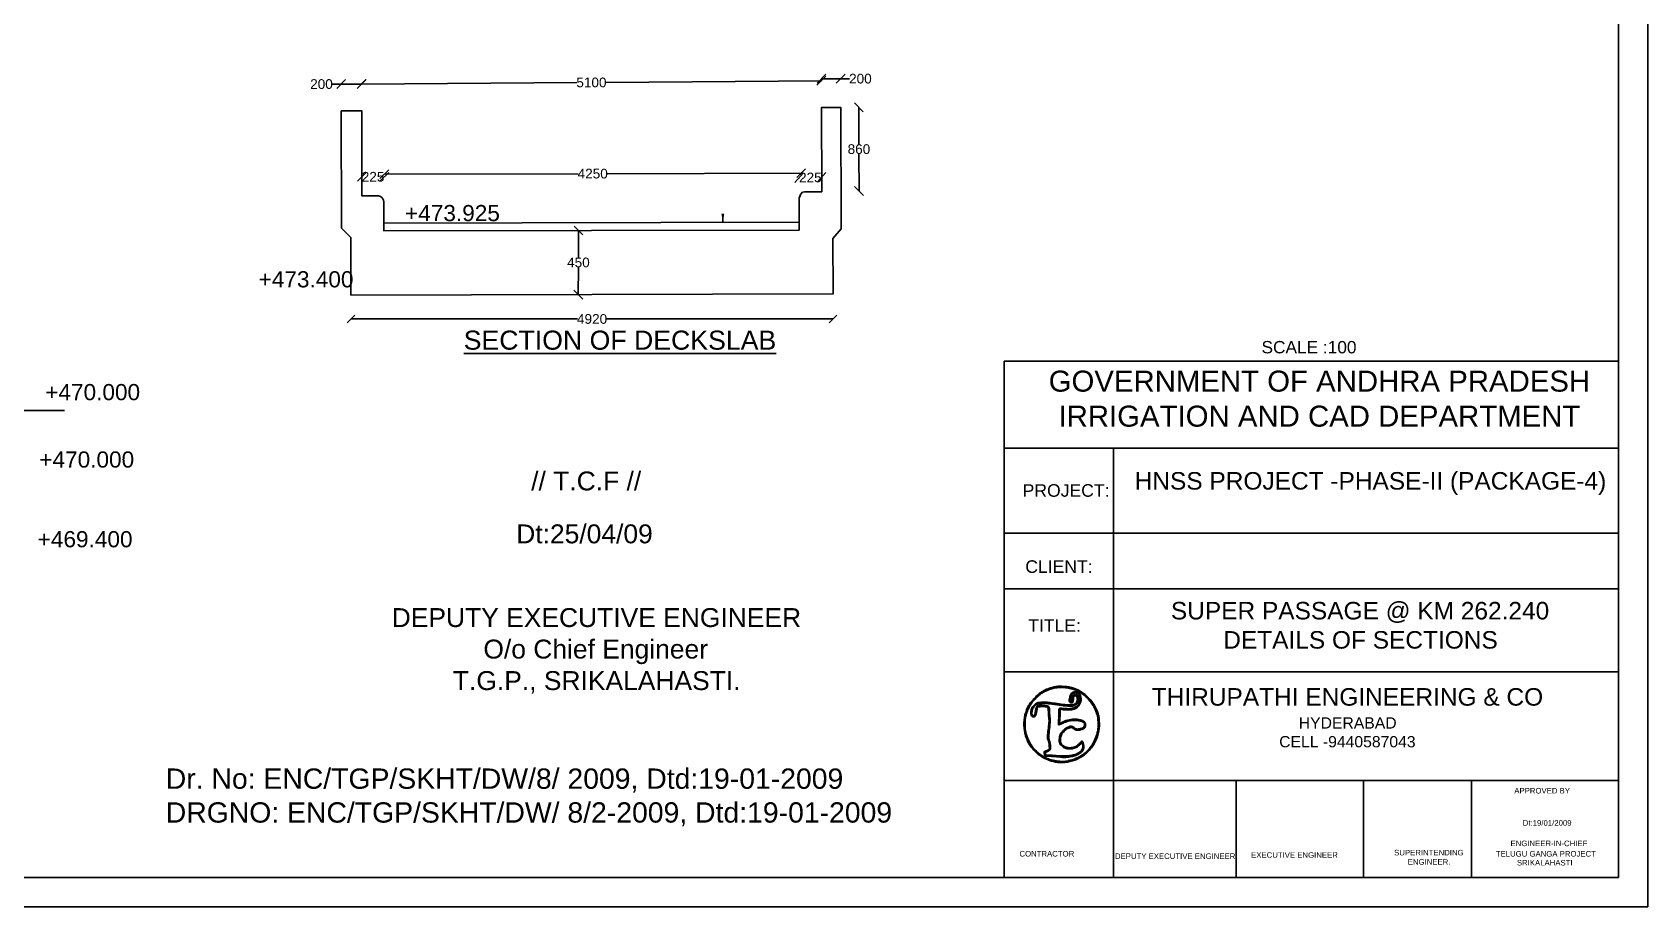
# Model space of a CAD drawing. Header units: millimetres. Extents: x 5124 to 6568637, y 2311 to 91879094.
# Drawn here: x 3450996 to 3470971, y 45930974 to 45941792 of the extents above; entities that cross this region are included whole.
import ezdxf

# ---------------------------------------------------------------- set-up
doc = ezdxf.new("R2010")
doc.units = ezdxf.units.MM
doc.header["$MEASUREMENT"] = 0
for name, color, linetype in [('DIMENSION', 7, 'Continuous'), ('DRAWING', 7, 'Continuous'), ('TEXT', 7, 'Continuous')]:
    doc.layers.add(name, color=color, linetype=linetype)
doc.styles.get("Standard").update_dxf_attribs({"font": 'arial.ttf', "height": 150})
doc.dimstyles.get("Standard").update_dxf_attribs({"dimtxt": 200, "dimasz": 110, "dimexe": 0.18, "dimexo": 0.0625, "dimgap": 0.09, "dimtad": 0, "dimtih": 1, "dimtoh": 1, "dimdec": 0, "dimzin": 0, "dimdsep": 46, "dimtxsty": 'Standard', "dimblk": 'OBLIQUE', "dimcen": 0.09, "dimse1": 1, "dimse2": 1, "dimadec": 0, "dimazin": 0, "dimtfac": 1, "dimtdec": 0, "dimtofl": 0, "dimtmove": 0, "dimatfit": 3, "dimfxl": 1, "dimtolj": 1, "dimtzin": 0, "dimarcsym": 0})

# ---------------------------------------------------------------- blocks, each defined once
blk = doc.blocks.new('_Oblique')
at = {"color": 0, "linetype": 'ByBlock', "lineweight": -2}
blk.add_line((-0.5, -0.5), (0.5, 0.5), dxfattribs=at)
blk = doc.blocks.new('*D50')
at = {"layer": 'Defpoints', "color": 0}
for p in [(3457751, 45939340), (3457783, 45939340), (3457778, 45938547)]:
    blk.add_point(p, dxfattribs=at)
at = {"layer": 'DIMENSION', "color": 0, "lineweight": -2}
for p, q in [((3457751, 45939340), (3457749, 45939005)), ((3457747, 45938547), (3457749, 45938882))]:
    blk.add_line(p, q, dxfattribs=at)
at = {"layer": 'DIMENSION', "color": 0, "lineweight": -2, "xscale": 110, "yscale": 110, "zscale": 110}
for p, rotation in [((3457751, 45939340), 89.66659761890938), ((3457747, 45938547), 269.6665976189094)]:
    blk.add_blockref('_Oblique', p, dxfattribs=dict(at, rotation=rotation))
at = {"layer": 'DIMENSION', "color": 0, "insert": (3457749, 45938944), "char_height": 120, "attachment_point": 5}
blk.add_mtext('\\A1;450', dxfattribs=at)
blk = doc.blocks.new('*D51')
at = {"layer": 'Defpoints', "color": 0}
for p in [(3455071, 45939901), (3455349, 45940004), (3455349, 45939902)]:
    blk.add_point(p, dxfattribs=at)
at = {"layer": 'DIMENSION', "color": 0, "lineweight": -2}
for p, q in [((3455071, 45940004), (3455076, 45940004)), ((3455349, 45940004), (3455344, 45940004))]:
    blk.add_line(p, q, dxfattribs=at)
at = {"layer": 'DIMENSION', "color": 0, "lineweight": -2, "xscale": 110, "yscale": 110, "zscale": 110}
for p, rotation in [((3455071, 45940004), 180.133671733971), ((3455349, 45940004), 0.133671733971048)]:
    blk.add_blockref('_Oblique', p, dxfattribs=dict(at, rotation=rotation))
at = {"layer": 'DIMENSION', "color": 0, "insert": (3455210, 45940004), "char_height": 120, "attachment_point": 5}
blk.add_mtext('\\A1;225', dxfattribs=at)
blk = doc.blocks.new('*D49')
at = {"layer": 'Defpoints', "color": 0}
for p in [(3455349, 45939902), (3460503, 45940049), (3460504, 45939914)]:
    blk.add_point(p, dxfattribs=at)
at = {"layer": 'DIMENSION', "color": 0, "lineweight": -2}
for p, q in [((3455349, 45940037), (3457745, 45940042)), ((3460503, 45940049), (3458108, 45940043))]:
    blk.add_line(p, q, dxfattribs=at)
at = {"layer": 'DIMENSION', "color": 0, "lineweight": -2, "xscale": 110, "yscale": 110, "zscale": 110}
for p, rotation in [((3455349, 45940037), 180.1336717329902), ((3460503, 45940049), 0.1336717329901776)]:
    blk.add_blockref('_Oblique', p, dxfattribs=dict(at, rotation=rotation))
at = {"layer": 'DIMENSION', "color": 0, "insert": (3457926, 45940043), "char_height": 120, "attachment_point": 5}
blk.add_mtext('\\A1;4250', dxfattribs=at)
blk = doc.blocks.new('*D52')
at = {"layer": 'Defpoints', "color": 0}
for p in [(3460478, 45939961), (3460757, 45939999), (3460758, 45939970)]:
    blk.add_point(p, dxfattribs=at)
at = {"layer": 'DIMENSION', "color": 0, "lineweight": -2}
for p, q in [((3460477, 45939991), (3460483, 45939991)), ((3460757, 45939999), (3460751, 45939999))]:
    blk.add_line(p, q, dxfattribs=at)
at = {"layer": 'DIMENSION', "color": 0, "lineweight": -2, "xscale": 110, "yscale": 110, "zscale": 110}
for p, rotation in [((3460477, 45939991), 181.7355058501107), ((3460757, 45939999), 1.735505850110658)]:
    blk.add_blockref('_Oblique', p, dxfattribs=dict(at, rotation=rotation))
at = {"layer": 'DIMENSION', "color": 0, "insert": (3460617, 45939995), "char_height": 120, "attachment_point": 5}
blk.add_mtext('\\A1;225', dxfattribs=at)
blk = doc.blocks.new('*D53')
at = {"layer": 'Defpoints', "color": 0}
for p in [(3460993, 45940863), (3460996, 45939828), (3461219, 45939828)]:
    blk.add_point(p, dxfattribs=at)
at = {"layer": 'DIMENSION', "color": 0, "lineweight": -2}
for p, q in [((3461217, 45940863), (3461218, 45940407)), ((3461219, 45939828), (3461218, 45940284))]:
    blk.add_line(p, q, dxfattribs=at)
at = {"layer": 'DIMENSION', "color": 0, "lineweight": -2, "xscale": 110, "yscale": 110, "zscale": 110}
for p, rotation in [((3461217, 45940863), 90.13367173305886), ((3461219, 45939828), 270.1336717330589)]:
    blk.add_blockref('_Oblique', p, dxfattribs=dict(at, rotation=rotation))
at = {"layer": 'DIMENSION', "color": 0, "insert": (3461218, 45940346), "char_height": 120, "attachment_point": 5}
blk.add_mtext('\\A1;860', dxfattribs=at)
blk = doc.blocks.new('*D54')
at = {"layer": 'Defpoints', "color": 0}
for p in [(3454816, 45941151), (3454816, 45940820), (3455069, 45940821)]:
    blk.add_point(p, dxfattribs=at)
at = {"layer": 'DIMENSION', "color": 0, "lineweight": -2}
for p, q in [((3454816, 45941151), (3454706, 45941151)), ((3455068, 45941152), (3454816, 45941151))]:
    blk.add_line(p, q, dxfattribs=at)
at = {"layer": 'DIMENSION', "color": 0, "lineweight": -2, "xscale": 110, "yscale": 110, "zscale": 110}
for p, rotation in [((3454816, 45941151), 180.1336717313008), ((3455068, 45941152), 0.1336717313007352)]:
    blk.add_blockref('_Oblique', p, dxfattribs=dict(at, rotation=rotation))
at = {"layer": 'DIMENSION', "color": 0, "insert": (3454572, 45941151), "char_height": 120, "attachment_point": 5}
blk.add_mtext('\\A1;200', dxfattribs=at)
blk = doc.blocks.new('*D55')
at = {"layer": 'Defpoints', "color": 0}
for p in [(3460753, 45941192), (3455069, 45940821), (3460756, 45940862)]:
    blk.add_point(p, dxfattribs=at)
at = {"layer": 'DIMENSION', "color": 0, "lineweight": -2}
for p, q in [((3455067, 45941151), (3457731, 45941170)), ((3460753, 45941192), (3458089, 45941173))]:
    blk.add_line(p, q, dxfattribs=at)
at = {"layer": 'DIMENSION', "color": 0, "lineweight": -2, "xscale": 110, "yscale": 110, "zscale": 110}
for p, rotation in [((3455067, 45941151), 180.4183485588785), ((3460753, 45941192), 0.4183485588785513)]:
    blk.add_blockref('_Oblique', p, dxfattribs=dict(at, rotation=rotation))
at = {"layer": 'DIMENSION', "color": 0, "insert": (3457910, 45941171), "char_height": 120, "attachment_point": 5}
blk.add_mtext('\\A1;5100', dxfattribs=at)
blk = doc.blocks.new('*D56')
at = {"layer": 'Defpoints', "color": 0}
for p in [(3460992, 45941217), (3460756, 45940862), (3460993, 45940863)]:
    blk.add_point(p, dxfattribs=at)
at = {"layer": 'DIMENSION', "color": 0, "lineweight": -2}
for p, q in [((3460755, 45941217), (3460992, 45941217)), ((3460992, 45941217), (3461102, 45941218))]:
    blk.add_line(p, q, dxfattribs=at)
at = {"layer": 'DIMENSION', "color": 0, "lineweight": -2, "xscale": 110, "yscale": 110, "zscale": 110}
for p, rotation in [((3460755, 45941217), 180.133671733513), ((3460992, 45941217), 0.1336717335129972)]:
    blk.add_blockref('_Oblique', p, dxfattribs=dict(at, rotation=rotation))
at = {"layer": 'DIMENSION', "color": 0, "insert": (3461236, 45941218), "char_height": 120, "attachment_point": 5}
blk.add_mtext('\\A1;200', dxfattribs=at)
blk = doc.blocks.new('*D57')
at = {"layer": 'Defpoints', "color": 0}
for p in [(3454937, 45938541), (3460898, 45938555), (3460898, 45938245)]:
    blk.add_point(p, dxfattribs=at)
at = {"layer": 'DRAWING', "color": 0, "lineweight": -2}
for p, q in [((3454937, 45938245), (3457736, 45938245)), ((3460898, 45938245), (3458099, 45938245))]:
    blk.add_line(p, q, dxfattribs=at)
at = {"layer": 'DRAWING', "color": 0, "lineweight": -2, "xscale": 95, "yscale": 95, "zscale": 95, "rotation": 180}
blk.add_blockref('_Oblique', (3454937, 45938245), dxfattribs=at)
at = {"layer": 'DRAWING', "color": 0, "lineweight": -2, "xscale": 95, "yscale": 95, "zscale": 95}
blk.add_blockref('_Oblique', (3460898, 45938245), dxfattribs=at)
at = {"layer": 'DRAWING', "color": 0, "insert": (3457918, 45938245), "char_height": 120, "attachment_point": 5}
blk.add_mtext('\\A1;4920', dxfattribs=at)

msp = doc.modelspace()

# ---------------------------------------------------------------- linework, layer by layer
for points in [[(3463646.4, 45933695.6, 0.011371), (3463594.8, 45933683.1, 0.02579), (3463556.6, 45933670.8, 0.027062), (3463521, 45933655.1, 0.013799), (3463478, 45933631.7, 0.049276), (3463439.2, 45933603.7, 0.020623), (3463392.7, 45933559.1, 0.020736), (3463349.1, 45933509.8, 0.039557), (3463319.1, 45933466.2, 0.070595), (3463271.1, 45933347.1, 0.067578), (3463257.1, 45933217.4, 0.067285), (3463278.2, 45933088.3, 0.06891), (3463332.8, 45932970.5, 0.057705), (3463397, 45932892.2, 0.054334), (3463478.7, 45932828.9, 0.05355), (3463573.2, 45932783.8, 0.052844), (3463675.6, 45932759.7, 0.040381), (3463733.2, 45932757, 0.03202), (3463795.2, 45932763.2, 0.031364), (3463857.5, 45932777.5, 0.03411), (3463915.6, 45932799.2, 0.075635), (3464032.1, 45932874.8, 0.073326), (3464122.3, 45932982.4, 0.073591), (3464177.3, 45933111.1, 0.077104), (3464191.5, 45933248.1, 0.004861), (3464189.2, 45933286.1, 0.019003), (3464186.7, 45933309.5, 0.02286), (3464182.6, 45933330.4, 0.009468), (3464175.3, 45933358.4, 0.065489), (3464130.2, 45933463.2, 0.057691), (3464057.9, 45933557.9, 0.058022), (3463966.3, 45933633.1, 0.068022), (3463864.6, 45933680.5, 0.035725), (3463813.3, 45933692.4, 0.021943), (3463751.7, 45933699.4, 0.021989), (3463691.7, 45933700.9, 0.048915)], [(3463840.1, 45933670.4, -0.010053), (3463873.7, 45933660.8, -0.02116), (3463899.2, 45933651.7, -0.022523), (3463922.9, 45933640.8, -0.013074), (3463950.4, 45933625.8, -0.040153), (3464001.7, 45933590.2, -0.032263), (3464050.8, 45933544.3, -0.031944), (3464094.2, 45933491.9, -0.036921), (3464128.3, 45933436.8, -0.012801), (3464139.8, 45933413.2, -0.018323), (3464148.7, 45933391.6, -0.011926), (3464154.9, 45933373.7, -0.421559), (3464153, 45933370.2, 0.438354), (3464152.7, 45933369.6, 0.035377), (3464153.5, 45933367.8, 0.030088), (3464155, 45933365.5, 0.016409), (3464157.1, 45933362.8, -0.136522), (3464167.1, 45933340.2, -0.015322), (3464173.8, 45933283.8, -0.019775), (3464176.7, 45933223.4, -0.035566), (3464173.6, 45933173.9, -0.046854), (3464152.9, 45933084.3, -0.049001), (3464116.1, 45933001.5, -0.049074), (3464063.9, 45932927.6, -0.047266), (3463997.7, 45932864.3, -0.036649), (3463962, 45932840.1, -0.020541), (3463915.5, 45932815.8, -0.020402), (3463868.7, 45932796.1, -0.050634), (3463832.7, 45932786.6, 0.011096), (3463826, 45932785.4, 0.006376), (3463818, 45932783.6, 0.006368), (3463810, 45932781.7, 0.010561), (3463803.3, 45932779.8, -0.075797), (3463741.3, 45932770.9, -0.036256), (3463660.9, 45932777.5, -0.035773), (3463579.1, 45932796.2, -0.053967), (3463512, 45932825, -0.043816), (3463436, 45932876.9, -0.050353), (3463374.1, 45932939.2, -0.04992), (3463325.4, 45933013.1, -0.041857), (3463289, 45933099.6, -0.041799), (3463278.3, 45933144.9, -0.022952), (3463272.5, 45933201.8, -0.022835), (3463271.8, 45933259.8, -0.036198), (3463277.2, 45933309.2, -0.027029), (3463287.5, 45933352.4, -0.021589), (3463303, 45933397.7, -0.021847), (3463322.1, 45933440.8, -0.030803), (3463343.1, 45933477.1, -0.030973), (3463368.7, 45933511, -0.014365), (3463405.8, 45933551.9, -0.013732), (3463443.9, 45933589.3, -0.048124), (3463471.2, 45933610.2, -0.015617), (3463493, 45933622.9, -0.006514), (3463523, 45933638.6, -0.006284), (3463552.9, 45933653.3, -0.02113), (3463572.9, 45933661.8, -0.047647), (3463632.9, 45933678, -0.034153), (3463702.2, 45933685, -0.033468), (3463773.5, 45933682.5, -0.039389)], [(3463867, 45933628.2, 0.079905), (3463854.7, 45933620.6, 0.042826), (3463842.2, 45933607.7, 0.042991), (3463832.3, 45933593.3, 0.097401), (3463828.1, 45933580.7, -0.017144), (3463827, 45933573.7, -0.007361), (3463825, 45933564.4, -0.007273), (3463822.6, 45933554.5, -0.009527), (3463820.1, 45933545.6, 0.057314), (3463817, 45933528, 0.105744), (3463819.1, 45933513.7, 0.129803), (3463826.4, 45933503.5, 0.112787), (3463838.2, 45933497.5, 0.089359), (3463852.2, 45933496.5, 0.205539), (3463861.2, 45933501.6, 0.119945), (3463866.7, 45933514.3, 0.023277), (3463869.8, 45933539.1, -0.017196), (3463872.7, 45933564.6, -0.101894), (3463877.3, 45933577.1, -0.209902), (3463884.7, 45933582.2, -0.109281), (3463896.2, 45933581.9, -0.199104), (3463910.7, 45933571.2, -0.104543), (3463918.1, 45933549.6, -0.087788), (3463916.7, 45933523.3, -0.092435), (3463906.3, 45933499.6, -0.140361), (3463882.3, 45933479.6, -0.085225), (3463846.2, 45933470.5, -0.045138), (3463789.3, 45933471.3, -0.010085), (3463693, 45933483.4, 0.001129), (3463599.6, 45933496.8, 0.010475), (3463559.1, 45933501.6, 0.019654), (3463528.4, 45933503.4, 0.009807), (3463489.5, 45933503.4, 0.021045), (3463448.5, 45933500.9, 0.064199), (3463421.4, 45933494.5, 0.07759), (3463399.7, 45933482.2, 0.04157), (3463377.2, 45933461.1, 0.033858), (3463361.7, 45933441.5, 0.055821), (3463351.8, 45933422.8, 0.056084), (3463346.3, 45933402.5, 0.03454), (3463344.3, 45933377.8, 0.036481), (3463345.8, 45933352.9, 0.103396), (3463351.5, 45933336.6, 0.148662), (3463361.8, 45933327.4, 0.109578), (3463376.8, 45933324.1, 0.120124), (3463391.6, 45933327.7, 0.145), (3463401.9, 45933337.5, 0.076305), (3463409.2, 45933356.9, 0.015923), (3463415.7, 45933392.6, -0.009484), (3463418.7, 45933410.4, -0.012925), (3463422.2, 45933426.2, -0.009784), (3463425.6, 45933439.2, -0.12767), (3463428.1, 45933443.5, -0.187867), (3463437.8, 45933447.8, -0.006627), (3463479.5, 45933449, -0.01166), (3463520, 45933448.7, -0.060862), (3463541.9, 45933445.4, -0.161099), (3463551.1, 45933439.2, -0.110854), (3463556.4, 45933427.8, -0.037878), (3463559.6, 45933405.6, -0.003666), (3463562.7, 45933351, 0.004284), (3463563.9, 45933331.1, 0.004704), (3463565.4, 45933311.8, 0.004401), (3463567, 45933295.4, 0.023561), (3463568.4, 45933286.5, -0.066487), (3463569.4, 45933270.7, -0.007257), (3463566.4, 45933234.4, -0.006419), (3463560.7, 45933181.6, -0.001903), (3463550.5, 45933101, 0.0101), (3463547.9, 45933077.1, 0.046767), (3463548, 45933063.3, 0.054451), (3463550.6, 45933050.6, 0.016832), (3463557.3, 45933032.4, -0.025497), (3463562.4, 45933017.5, -0.017703), (3463566.7, 45933000.2, -0.016989), (3463570, 45932981.8, -0.017395), (3463572, 45932963.3), (3463574.9, 45932923.6), (3463556.1, 45932913, -0.015536), (3463548.3, 45932909, -0.017122), (3463540.5, 45932905.6, -0.016739), (3463533.8, 45932903.1, -0.078777), (3463529.7, 45932902.5, 0.131176), (3463519.8, 45932899.8, 0.136592), (3463512.8, 45932892.7, 0.106124), (3463509.3, 45932881.2, 0.058162), (3463509.8, 45932866.6, 0.016688), (3463511.3, 45932858.4, 0.019181), (3463513.3, 45932850.7, 0.018627), (3463515.5, 45932844.3, 0.096084), (3463517.4, 45932841.2, 0.155202), (3463520.9, 45932839.2, 0.015688), (3463530.3, 45932837.6, 0.01847), (3463541.9, 45932836.4, 0.013691), (3463554.8, 45932835.8, -0.011921), (3463598.5, 45932834.2, -0.00413), (3463661.5, 45932829.9, -0.001098), (3463728.3, 45932824.5, -0.118504), (3463736.9, 45932821.7, 0.16291), (3463746.6, 45932819.4, 0.003581), (3463795.4, 45932824.3, 0.008625), (3463842.2, 45932830.2, 0.028406), (3463872.8, 45932836.3, 0.032579), (3463901.6, 45932845.9, 0.025466), (3463931.6, 45932859.8, 0.026004), (3463958, 45932875.6, 0.061344), (3463975.3, 45932890.6, 0.068447), (3463990.5, 45932912.9, 0.076262), (3463998.4, 45932937.7, 0.067476), (3463999, 45932966.1, 0.040065), (3463992.5, 45932999.5, 0.044341), (3463986.5, 45933015.5, 0.167899), (3463979.1, 45933022.9, 0.248042), (3463970.6, 45933022.7, 0.093969), (3463961.3, 45933014.8, -0.014529), (3463931.9, 45932980.4, -0.059632), (3463911.2, 45932962.4, -0.07471), (3463889.2, 45932951.9, -0.031322), (3463857.2, 45932944.3, -0.011719), (3463836.8, 45932941.2, -0.030157), (3463822, 45932940.3, -0.035481), (3463808.5, 45932941.2, -0.022756), (3463793.2, 45932944, -0.041651), (3463769.4, 45932951.7, -0.044873), (3463747.9, 45932963, -0.048687), (3463730.5, 45932976.8, -0.078972), (3463719.1, 45932991.9, -0.088886), (3463712.2, 45933013.6, -0.038681), (3463710.6, 45933043.9, -0.038538), (3463713.7, 45933074.9, -0.068656), (3463721.6, 45933099.3, -0.047822), (3463735.9, 45933122.8, -0.035478), (3463755.8, 45933145.9, -0.035754), (3463778.6, 45933165.6, -0.052131), (3463801.3, 45933179.3, -0.030465), (3463825.5, 45933188.8, -0.089851), (3463843.1, 45933191.2, -0.11423), (3463858, 45933187, -0.067663), (3463872.9, 45933176.1, 0.096235), (3463891.8, 45933163.8, 0.073317), (3463915.8, 45933157.9, 0.064558), (3463943.4, 45933158.9, 0.048869), (3463972.7, 45933166.7, 0.015923), (3463999.8, 45933177.9, 0.109612), (3464011.3, 45933186.5, 0.141247), (3464016.6, 45933198.1, 0.03256), (3464018.4, 45933219.9, 0.013265), (3464018.3, 45933236.8, 0.061516), (3464016.8, 45933246.4, 0.091027), (3464013.3, 45933253.4, 0.050414), (3464006.7, 45933260.5, 0.128873), (3463955.1, 45933286.8, 0.05989), (3463879.7, 45933293.9, 0.055893), (3463797.4, 45933282.5, 0.065288), (3463724.1, 45933253.3, -0.008116), (3463715.3, 45933248.6, -0.012981), (3463707.5, 45933244.8, -0.006773), (3463701, 45933242, -0.304845), (3463699.6, 45933242.2, -0.211798), (3463699, 45933243.8, -0.000838), (3463700, 45933263.3, -0.003985), (3463701.4, 45933285.5, -0.002472), (3463703.3, 45933311.5, 0.004385), (3463705.2, 45933338.7, 0.005065), (3463706.5, 45933364.7, 0.004554), (3463707.2, 45933386.8, 0.029433), (3463706.8, 45933397.9), (3463705, 45933416.7), (3463727.2, 45933413.3, 0.022308), (3463739.3, 45933411.9, 0.005402), (3463759.4, 45933410.9, 0.005531), (3463782.5, 45933410.1, 0.005473), (3463805.7, 45933409.9, 0.006594), (3463838.6, 45933410.4, 0.031106), (3463857.3, 45933412.1, 0.045299), (3463872.2, 45933415.8, 0.025886), (3463889.4, 45933422.7, 0.074598), (3463921.5, 45933444, 0.070434), (3463946.7, 45933474.2, 0.07263), (3463961.9, 45933509.2, 0.089071), (3463965, 45933544.7, 0.01957), (3463961.7, 45933570.3, 0.056074), (3463956.7, 45933587.5, 0.065261), (3463948.6, 45933601.7, 0.034277), (3463935.1, 45933617, 0.027009), (3463925.8, 45933625.2, 0.068734), (3463918, 45933629.8, 0.07176), (3463909.5, 45933632, 0.031521), (3463897.9, 45933632.6, 0.016443), (3463889.1, 45933632.2, 0.015199), (3463880.1, 45933631.2, 0.015395), (3463872.2, 45933629.8, 0.04795)], [(3463919.2, 45933612.1, -0.056619), (3463933, 45933598, -0.070112), (3463942.1, 45933582.1, -0.063176), (3463947.1, 45933563.1, -0.036102), (3463948.5, 45933539.3, -0.026103), (3463946.8, 45933514.9, -0.05922), (3463942.5, 45933497, -0.061276), (3463934.2, 45933481, -0.029698), (3463920, 45933462.8, -0.094532), (3463892.3, 45933441.2, -0.069609), (3463855.5, 45933428.4, -0.05177), (3463806.8, 45933423.8, -0.023109), (3463742.5, 45933427.5, 0.014899), (3463710.4, 45933429.9, 0.124815), (3463696.2, 45933426.9, 0.252886), (3463690.2, 45933418.6, 0.073732), (3463690.6, 45933402.3, -0.042717), (3463691.5, 45933391.1, -0.005288), (3463691.2, 45933366.7, -0.006212), (3463690.1, 45933337.7, -0.005103), (3463688.2, 45933306.7, 0.004606), (3463686.2, 45933273.3, 0.010714), (3463685.5, 45933248.2, 0.007341), (3463685.6, 45933229.2, 0.193504), (3463687.5, 45933224.6, 0.272952), (3463691.7, 45933223.5, 0.017404), (3463704.2, 45933227.6, 0.018882), (3463720.9, 45933234.4, 0.007944), (3463742.9, 45933244.8, -0.00991), (3463772.5, 45933258.7, -0.029968), (3463793.4, 45933266.5, -0.03192), (3463814.4, 45933271.5, -0.012489), (3463843.8, 45933275.8, -0.031624), (3463893.7, 45933278.7, -0.042774), (3463938.7, 45933274.5, -0.049658), (3463975.5, 45933264.1, -0.102801), (3464000.4, 45933247.8, -0.146745), (3464005.2, 45933238.8, -0.055372), (3464006.5, 45933224.6, -0.054274), (3464004.6, 45933209.6, -0.094139), (3463999.4, 45933198.2, -0.119575), (3463988.6, 45933188.6, -0.039208), (3463968.8, 45933180.1, -0.03788), (3463945.4, 45933174.1, -0.043914), (3463922.5, 45933172.1, -0.027336), (3463909.2, 45933172.8, -0.068469), (3463899.8, 45933175.2, -0.065144), (3463891, 45933180.1, -0.022939), (3463879.9, 45933189.2, 0.07041), (3463861.1, 45933202, 0.111511), (3463842.2, 45933206.4, 0.08847), (3463820.2, 45933202.7, 0.032101), (3463791, 45933190.1, 0.049567), (3463766.2, 45933174.1, 0.035227), (3463741.8, 45933151.8, 0.034846), (3463720.4, 45933125.9, 0.044392), (3463704.7, 45933099.3, 0.072348), (3463698.7, 45933079.7, 0.020236), (3463695.1, 45933047.9, 0.012952), (3463693.6, 45933015.9, 0.265664), (3463698, 45933007.8, -0.115377), (3463699.9, 45933005.9, -0.049412), (3463701.4, 45933002.8, -0.04534), (3463702.4, 45932999.1, -0.044785), (3463702.8, 45932995.1, 0.179828), (3463707.7, 45932981.8, 0.032309), (3463726.6, 45932962.6, 0.035345), (3463749.4, 45932944.9, 0.067561), (3463770.3, 45932934.8, 0.028537), (3463794.4, 45932928.3, 0.039847), (3463816.5, 45932925.5, 0.038236), (3463839.5, 45932926.2, 0.023572), (3463866.3, 45932930.4, 0.033201), (3463893.8, 45932938, 0.052304), (3463916, 45932948.4, 0.054197), (3463935, 45932962.9, 0.038969), (3463952.8, 45932982.7, -0.007998), (3463959.6, 45932991.3, -0.011914), (3463965.9, 45932998.5, -0.007046), (3463971.3, 45933004.3, -0.189724), (3463973.2, 45933005.2, -0.31512), (3463974.7, 45933004.3, -0.012989), (3463977.1, 45932998.1, -0.018519), (3463979.8, 45932990.2, -0.0116), (3463982.3, 45932980.7, -0.076654), (3463985.2, 45932945.2, -0.116551), (3463976, 45932915.7, -0.101292), (3463953.3, 45932890.7, -0.047771), (3463915.7, 45932868.4, -0.047916), (3463867, 45932850.8, -0.038807), (3463812.3, 45932841.3, -0.030246), (3463744.9, 45932839, -0.013533), (3463656.2, 45932843.7, 0.003397), (3463627.7, 45932845.8, 0.003258), (3463598.8, 45932847.5, 0.003226), (3463573.2, 45932848.8, 0.011736), (3463557, 45932849), (3463526.3, 45932848.9), (3463526.3, 45932863.4), (3463526.3, 45932874.8), (3463526.3, 45932881.6, -0.255878), (3463527.3, 45932883.4, -0.021331), (3463531.9, 45932886.1, -0.024284), (3463538.1, 45932889, -0.016153), (3463545.5, 45932891.7, 0.029102), (3463553.8, 45932895, 0.019825), (3463562.8, 45932899.6, 0.020023), (3463571.1, 45932904.9, 0.037497), (3463577.3, 45932909.8, 0.047773), (3463584.5, 45932917.9, 0.109676), (3463587.8, 45932925.3, 0.059805), (3463588.6, 45932936, 0.007063), (3463587.2, 45932959.8, 0.017193), (3463585.4, 45932976.6, 0.01193), (3463582.3, 45932995.4, 0.012048), (3463578.4, 45933013.3, 0.024163), (3463574.4, 45933027.2, -0.021994), (3463569.2, 45933044.7, -0.038871), (3463566.7, 45933059.6, -0.030789), (3463566.2, 45933076.8, -0.009072), (3463567.5, 45933103.2, -0.001709), (3463568.9, 45933122.2, -0.001884), (3463570.4, 45933140.6, -0.001751), (3463571.8, 45933156.3, -0.009616), (3463572.7, 45933164.7, 0.002783), (3463580.4, 45933226.4, 0.015642), (3463583.3, 45933259.4, 0.027419), (3463583.3, 45933283.5, 0.025052), (3463580.8, 45933308.2, -0.013359), (3463578.7, 45933324.5, -0.007032), (3463576.9, 45933344.8, -0.006991), (3463575.7, 45933365.7, -0.010691), (3463575.3, 45933383.8, 0.009817), (3463574.6, 45933416.7, 0.054013), (3463571.9, 45933434.2, 0.099692), (3463566.4, 45933445.4, 0.084336), (3463556.7, 45933454.5, 0.111049), (3463539.3, 45933461, 0.01671), (3463501.8, 45933464.9, 0.019303), (3463463.5, 45933466.2, 0.061247), (3463438.1, 45933462.9, 0.116126), (3463423.5, 45933455.2, 0.097571), (3463412.7, 45933441.4, 0.067516), (3463405.3, 45933420.1, 0.026486), (3463400.8, 45933389.1, -0.029178), (3463396.7, 45933362.2, -0.08956), (3463389.7, 45933345.2, -0.186289), (3463380.4, 45933338.3, -0.209405), (3463369.4, 45933339.9, -0.132851), (3463361.2, 45933348.8, -0.091992), (3463357.1, 45933361.9, -0.064225), (3463357.3, 45933379.9, -0.027894), (3463362, 45933403.5, -0.043994), (3463369.9, 45933426.1, -0.055217), (3463381.3, 45933445.3, -0.053692), (3463396.9, 45933461.8, -0.038475), (3463417.4, 45933476.9, -0.115688), (3463449.8, 45933487.8, -0.031518), (3463504, 45933489.5, -0.022483), (3463581.4, 45933483.5, -0.007666), (3463693, 45933468.2, 0.006179), (3463727.2, 45933463.3, 0.0054), (3463763.1, 45933459.1, 0.005436), (3463795.6, 45933456, 0.016056), (3463818, 45933454.9, 0.009603), (3463843.1, 45933454.8, 0.036421), (3463858.7, 45933456.3, 0.048057), (3463871.6, 45933459.7, 0.026799), (3463886.6, 45933466.2, 0.051449), (3463907.6, 45933479.5, 0.079901), (3463922, 45933495.3, 0.083725), (3463930.4, 45933514.2, 0.062275), (3463933.2, 45933536.9, 0.027547), (3463932.6, 45933548.3, 0.025908), (3463930.7, 45933559.8, 0.027051), (3463927.8, 45933570.4, 0.042534), (3463924, 45933579, 0.029286), (3463918.1, 45933588.7, 0.113768), (3463912.9, 45933593.4, 0.10469), (3463906, 45933595.6, 0.022841), (3463893.4, 45933596.1, 0.022154), (3463880.8, 45933595.6, 0.107946), (3463874, 45933593.4, 0.118554), (3463869, 45933588.8, 0.029201), (3463863.4, 45933579, 0.04357), (3463860, 45933570.4, 0.022936), (3463857.2, 45933559.4, 0.022268), (3463855.4, 45933547.4, 0.027017), (3463854.8, 45933536.1, -0.013965), (3463854.4, 45933523.9, -0.050225), (3463853.2, 45933516.2, -0.097184), (3463851.1, 45933511.9, -0.23583), (3463848, 45933510.3, -0.162421), (3463839.5, 45933513.2, -0.180712), (3463834.8, 45933520.5, -0.084641), (3463834.2, 45933534.1, -0.019045), (3463838, 45933557, -0.042593), (3463846.1, 45933584.5, -0.090406), (3463857.8, 45933603.4, -0.113659), (3463873.4, 45933614.3, -0.096515), (3463893.1, 45933618.2, -0.029399), (3463900.8, 45933617.7, -0.028215), (3463908.5, 45933616.4, -0.029397), (3463915.1, 45933614.4, -0.08398)]]:
    msp.add_lwpolyline(points, format="xyb", close=True)
at = {"layer": 'DRAWING'}
for points in [[(3425342.7, 45967113.7), (3470971.5, 45967113.7), (3470971.5, 45930973.8), (3425342.7, 45930973.8)], [(3425704.7, 45966751.7), (3470609.5, 45966751.7), (3470609.5, 45931335.8), (3425704.7, 45931335.8)]]:
    msp.add_lwpolyline(points, close=True, dxfattribs=at)
for points in [[(3454935.1, 45939252.5), (3454819.9, 45939367.8), (3454816.5, 45940820), (3455069, 45940820.6), (3455071.5, 45939768.6), (3455278.9, 45939769.1), (3455302.9, 45939759.7), (3455318.5, 45939747.9), (3455330.4, 45939732.9), (3455338.6, 45939713.3), (3455342.4, 45939693.3), (3455342.2, 45939663.9), (3455342.9, 45939334.1), (3460480, 45939346.1), (3460479.1, 45939740.7), (3460497.2, 45939787.2), (3460520.5, 45939812.2), (3460545.4, 45939818.9), (3460758.1, 45939819.4), (3460755.6, 45940862.2), (3460993.3, 45940862.7), (3460996.7, 45939393.3), (3460996.8, 45939361.7), (3460896.8, 45939240.2)], [(3455342.7, 45939429.3), (3460479.8, 45939441.3)], [(3454935.1, 45939252.5), (3454936.7, 45938540.6), (3460898.4, 45938554.5), (3460896.8, 45939240.2)], [(3449661.1, 45937112.3), (3451394.4, 45937112.3)]]:
    msp.add_lwpolyline(points, dxfattribs=at)
at = {"layer": 'TEXT'}
for points in [[(3470609.5, 45937723.2), (3463015.3, 45937723.2), (3463015.3, 45931335.8), (3470609.5, 45931335.8)], [(3463015.3, 45936647.2), (3470609.5, 45936647.2), (3470609.5, 45935594.2), (3463015.3, 45935594.2)], [(3463015.3, 45934906.6), (3470609.5, 45934906.6), (3470609.5, 45933879.1), (3463015.3, 45933879.1)], [(3463015.3, 45932534.3), (3470609.5, 45932534.3), (3470609.5, 45931335.8), (3463015.3, 45931335.8)]]:
    msp.add_lwpolyline(points, close=True, dxfattribs=at)
for points in [[(3464363.8, 45936647.2), (3464363.8, 45931335.8)], [(3465881.2, 45932534.3), (3465881.2, 45931335.8)], [(3467456.9, 45932534.3), (3467456.9, 45931335.8)], [(3468794.7, 45932534.3), (3468794.7, 45931335.8)]]:
    msp.add_lwpolyline(points, dxfattribs=at)

# ---------------------------------------------------------------- texts
for s, height, p in [('+473.925', 200, (3455605.2, 45939455.4)), ('+473.400', 200, (3453794.4, 45938636.3)), ('%%USECTION OF DECKSLAB', 236, (3456330.5, 45937865.3)), ('SCALE :100', 152.79, (3466196.1, 45937820)), ('+470.000', 200, (3451155.9, 45937240.5)), ('+470.000', 200, (3451082.5, 45936406.8)), ('// T.C.F //', 233.833, (3457165, 45936124.3)), ('Dt:25/04/09', 233.833, (3456979.8, 45935469.8)), ('+469.400', 200, (3451062.4, 45935420.6)), ('APPROVED BY', 68.739, (3469322.1, 45932374.7)), ('Dt:19/01/2009', 68.739, (3469426.9, 45931976.2)), ('CONTRACTOR', 68.74, (3463202.8, 45931595)), ('TELUGU GANGA PROJECT', 68.739, (3469093.6, 45931594)), ('SRIKALAHASTI', 68.739, (3469354.4, 45931483.8))]:
    msp.add_text(s, height=height, dxfattribs=at).set_placement(p)
at = {"layer": 'TEXT', "color": 7, "width": 7410.574, "attachment_point": 5}
for s, insert, char_height in [('GOVERNMENT OF ANDHRA PRADESH\\PIRRIGATION AND CAD DEPARTMENT', (3466912, 45937257.8), 259.849), ('HNSS PROJECT -PHASE-II (PACKAGE-4)', (3467543.5, 45936210.1), 216.541)]:
    msp.add_mtext(s, dxfattribs=dict(at, insert=insert, char_height=char_height))
at = {"layer": 'TEXT', "attachment_point": 1}
for s, insert, char_height, width in [('PROJECT:', (3463241.9, 45936201.3), 155.57, 1451.525), ('CLIENT:', (3463274.9, 45935259.8), 155.57, 1451.525), ('\\pi1035.7;SUPER PASSAGE @ KM 262.240\\P\\pi1682.9;DETAILS OF SECTIONS', (3464039.9, 45934744.6), 216.541, 6722.025), ('\\pi1491;DEPUTY EXECUTIVE ENGINEER\\P\\pi2625;O/o Chief Engineer\\P\\pi2247.6;T.G.P., SRIKALAHASTI. ', (3453948.8, 45934667.9), 233.833, 8016.963), ('TITLE:', (3463310.7, 45934530.7), 155.57, 843.598), ('\\pi951.07;THIRUPATHI ENGINEERING & CO\\P\\pi2768.7;{\\H0.64302x;HYDERABAD\\P\\pi2526.7;CELL -9440587043}', (3463887.9, 45933678), 216.541, 6722.025), ('Dr. No: ENC/TGP/SKHT/DW/8/ 2009, Dtd:19-01-2009\\PDRGNO: ENC/TGP/SKHT/DW/ 8/2-2009, Dtd:19-01-2009', (3452646.6, 45932683.8), 250.979, 10962.164), ('ENGINEER-IN-CHIEF  ', (3469275.2, 45931791.8), 68.739, 1210.834), ('DEPUTY EXECUTIVE ENGINEER  ', (3464383.9, 45931633.2), 68.739, 1930.589), ('  EXECUTIVE ENGINEER  ', (3466014, 45931648.1), 68.739, 1930.589), ('\\pi181.07;SUPERINTENDING \\P\\pi349.26;ENGINEER.', (3467654.9, 45931677.1), 68.739, 1210.834)]:
    msp.add_mtext(s, dxfattribs=dict(at, insert=insert, char_height=char_height, width=width))

# ---------------------------------------------------------------- dimensions: what is measured, and where the dimension line sits
at = {"layer": 'DIMENSION'}
for p1, p2, distance, text, picture, middle in [((3460755.6, 45940862.2), (3460993.3, 45940862.7), 354.7, '200', '*D56', (3461235.9, 45941217.7)), ((3455069, 45940820.6), (3454816.5, 45940820), -331.4, '200', '*D54', (3454572.2, 45941151.2)), ((3455069, 45940820.6), (3460755.6, 45940862.2), 329.9, '5100', '*D55', (3457909.9, 45941171.3)), ((3460993.3, 45940862.7), (3460995.7, 45939827.6), 223.4, '860', '*D53', (3461217.9, 45940345.7)), ((3455071.2, 45939901.1), (3455349.1, 45939901.7), 102.7, '225', '*D51', (3455209.9, 45940004.1)), ((3455349.1, 45939901.7), (3460503.8, 45939913.7), 135.1, '4250', '*D49', (3457926.1, 45940042.9)), ((3460477.9, 45939961.5), (3460757.7, 45939970), 29.5, '225', '*D52', (3460616.9, 45939995.2)), ((3457778.3, 45938547.2), (3457782.9, 45939339.8), 31.5, '450', '*D50', (3457749.1, 45938943.7))]:
    dim = msp.add_aligned_dim(p1=p1, p2=p2, distance=distance, text=text, dimstyle='Standard', dxfattribs=at)
    dim.commit()
    dim.dimension.update_dxf_attribs({"geometry": picture, "text_midpoint": middle})
at = {"layer": 'DRAWING'}
dim = msp.add_linear_dim(base=(3460898.4, 45938245), p1=(3454936.7, 45938540.6), p2=(3460898.4, 45938554.5), text='4920', dimstyle='Standard', override={"dimasz": 95, "dimarcsym": 1}, dxfattribs=at)
dim.commit()
dim.dimension.update_dxf_attribs({"geometry": '*D57', "text_midpoint": (3457917.6, 45938245)})

# ---------------------------------------------------------------- leaders
at = {"layer": 'TEXT'}
msp.add_leader([(3459535.4, 45939439), (3459535.1, 45939540.9)], dimstyle='Standard', override={"dimgap": 0.09, "dimtad": 0}, dxfattribs=at)

doc.saveas('drawing.dxf')
